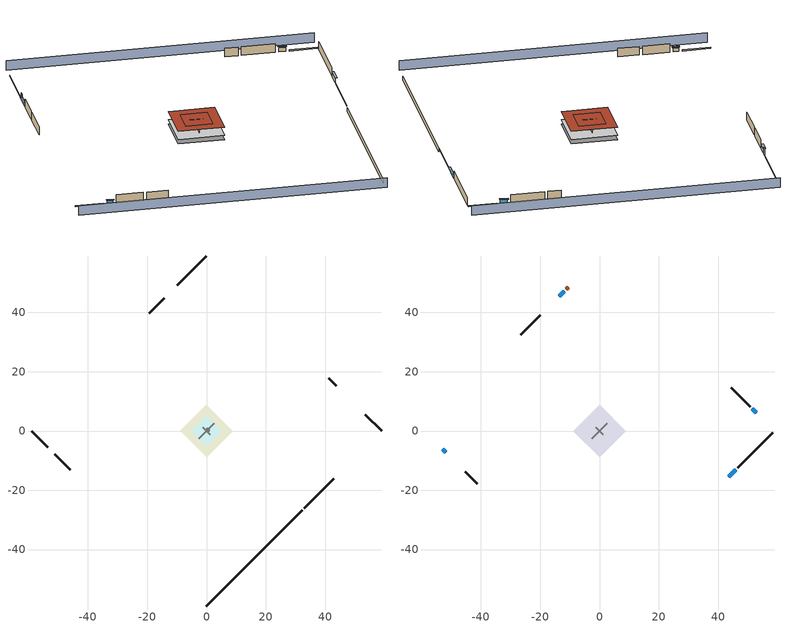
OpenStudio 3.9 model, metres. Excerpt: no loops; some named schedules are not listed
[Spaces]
garage 1
 floor foundation (Slab1 construction): -5.17,0 0,5.17 5.17,0 0,-5.17 z0
 wall outside (Wall1 construction): -51.2,-7.86 -46.02,-13.03 z0.3:2.74
 wall outside (Wall2 construction): -14.19,44.87 -19.36,39.7 z0.3:2.74
 wall outside (Wall9 construction): 43.77,15.29 41.18,17.88 z0.3:2.74
 wall to conditioned space 1 (Wall5 construction Reversed): -2.59,-2.59 2.59,2.59 z0.3:2.74
 wall to conditioned space 1 (Wall6 construction Reversed): 1.29,-1.29 -1.29,1.29 z0.3:2.74
 roof outside (Roof1 construction): 0,5.17 -5.17,0 0,-5.17 5.17,0 z2.74
crawlspace - vented 1
 floor foundation (Slab2 construction): -8.88,0 0,8.88 8.88,0 0,-8.88 z-0.91
 wall outside (RimJoist1 construction): 32.99,-26.07 42.92,-16.14 z0.3:0.61
 wall outside (RimJoist2 construction): -59.06,0 -53.54,-5.52 z0.3:0.61
 wall outside (RimJoist3 construction): 0,59.06 -9.94,49.12 z0.3:0.61
 wall outside (RimJoist4 construction): 59.06,0 53.54,5.52 z0.3:0.61
 wall foundation (FoundationWall1 construction): 0,-59.06 32.33,-26.73 z-0.91:0.3
central ac and furnace airloop ret air space
 floor adiabatic (AdiabaticConst): 0,0 0,1 1,1 1,0 z0
 wall adiabatic (AdiabaticConst): 0,1 0,0 1,0 1,1 0,1 z0:1
 ceiling adiabatic (AdiabaticConst): 1,0 1,1 0,1 0,0 z1
conditioned space 1
 floor to crawlspace - vented 1 (Floor1 construction): -8.88,0 0,8.88 8.88,0 0,-8.88 z0.3
 wall outside (Wall3 construction): 46.67,-12.38 58.4,-0.66 z0.3:2.74
 wall outside (Wall4 construction): -45.37,-13.69 -41.21,-17.85 z0.3:2.74
 wall outside (Wall7 construction): -20.02,39.04 -26.5,32.56 z0.3:2.74
 wall outside (Wall8 construction): 50.94,8.12 44.43,14.63 z0.3:2.74
 wall outside (AdiabaticWallConstruction): 43.58,-15.48 46.02,-13.04 z0.3:1.46; -52.88,-6.17 -51.85,-7.21 z0.3:1.28; -11.9,47.16 -13.53,45.53 z0.3:1.34; 52.88,6.17 51.6,7.46 z0.3:1.52
 wall outside (AdiabaticWallConstruction 1): -10.59,48.47 -11.24,47.82 z0.3:2.34
 window (WindowConstruction): 43.58,-15.48 46.02,-13.04 z0.3:1.46
 window (WindowConstruction 1): -52.88,-6.17 -51.85,-7.2 z0.3:1.28
 window (WindowConstruction 2): -11.9,47.16 -13.53,45.53 z0.3:1.34
 window (WindowConstruction 3): 52.88,6.17 51.6,7.46 z0.3:1.52
 door (Door): -10.59,48.47 -11.24,47.82 z0.3:2.34
 roof outside (Roof2 construction): 0,8.88 -8.88,0 0,-8.88 8.88,0 z2.74
shading: 62.29,3.23 3.23,62.29 / -62.29,-3.23 -3.23,-62.29 z0:2.74; 46.23,-12.83 43.36,-15.7 43.79,-16.13 46.66,-13.26 z1.77; -51.64,-7.42 -53.1,-5.96 -53.53,-6.39 -52.07,-7.85 z1.58; -13.75,45.31 -11.68,47.38 -12.11,47.81 -14.18,45.74 z1.65; 51.38,7.68 53.1,5.96 53.53,6.39 51.81,8.11 z1.83
[Site]
Portland Intl Arpt_OR: Latitude {deg}=45.59; Longitude {deg}=-122.6; Time Zone {hr}=-8; Elevation {m}=33; Terrain=Suburbs; Keep Site Location Information=Yes
[Site:GroundTemperature:Shallow]
10.2558, 8.96328, 8.85977, 9.47314, 11.9355, 14.3863, 16.5111, 17.8571, 17.9714, 16.8767, 14.8061, 12.4304
[Site:WaterMainsTemperature]
Calculation Method=Schedule; Temperature Schedule=mains temperature schedule
[Building]
Building 1
[Material] Roughness=Rough
Name | Thickness {m} | Conductivity {W/m-K} | Density {kg/m3} | Specific Heat {J/kg-K} | Thermal Absorptance | Solar Absorptance | Visible Absorptance
asphalt or fiberglass shingles | 0.00635 | 0.162714 | 1121.4 | 1465.45 | 0.9 | 0.85 | 0.85
roof rigid ins | 0.00254769 | 0.029427 | 32.04 | 1214.23 | 0.9 | 0.7 | 0.7
osb sheathing 0.5 in. | 0.0127 | 0.115458 | 512.64 | 1214.23 | 0.9 | 0.6 | 0.6
roof rigid ins 1 | 0.103632 | 0.029427 | 32.04 | 1214.23 | 0.9 | 0.7 | 0.7
osb sheathing 0.75 in. | 0.01905 | 0.115458 | 512.64 | 1214.23 | 0.9 | 0.7 | 0.7
roof stud and cavity | 0.2032 | 0.0828465 | 78.34581 | 1123.46 | 0.9 | 0.7 | 0.7
gypsum board | 0.0127 | 0.160291 | 801 | 837.4 | 0.9 | 0.6 | 0.6
wood siding | 0.0254 | 0.102417 | 544.68 | 1172.36 | 0.9 | 0.85 | 0.85
osb sheathing 0.5 in. 1 | 0.0127 | 0.115458 | 512.64 | 1214.23 | 0.9 | 0.7 | 0.7
wall stud and cavity | 0.1397 | 0.727959 | 139.0536 | 1170.24 | 0.9 | 0.6 | 0.6
wall stud and cavity 1 | 0.1397 | 0.0951301 | 139.0536 | 1170.24 | 0.9 | 0.7 | 0.7
osb sheathing 0.5 in. 2; osb sheathing 0.5 in. 3 | 0.0127 | 0.115458 | 512.64 | 1214.23
wall stud and cavity 2 | 0.1397 | 0.0856282 | 139.0536 | 1170.24 | 0.9 | 0.7 | 0.7
rim joist stud and cavity | 0.0508 | 0.178688 | 50.32683 | 1063.81 | 0.9 | 0.6 | 0.6
floor stud and cavity | 0.1397 | 0.0972396 | 92.3553 | 1139.71 | 0.9 | 0.7 | 0.7
floor rigid ins | 0.051816 | 0.029427 | 32.04 | 1214.23 | 0.9 | 0.7 | 0.7
floor covering | 0.0127 | 0.0433444 | 54.468 | 1339.84 | 0.9 | 0.6 | 0.6
concrete 4.0 in. | 0.1016 | 1.803125 | 2242.8 | 837.4 | 0.9 | 0.7 | 0.7
concrete 8.0 in. | 0.2032 | 1.803125 | 2242.8 | 837.4 | 0.9 | 0.7 | 0.7
soil 0.5 in. | 0.0127 | 1.9041 | 1842.3 | 418.7 | 0.9 | 0.7 | 0.7
wood siding 1; wood siding 2 | 0.0254 | 0.102417 | 544.68 | 1172.36
wall rigid ins | 0.512978 | 0.029427 | 32.04 | 1214.23 | 0.9 | 0.7 | 0.7
wall stud and cavity 3 | 0.0889 | 0.380278 | 52.3479 | 1209.89 | 0.9 | 0.7 | 0.7
door material | 0.04445 | 0.0612267 | 512.64 | 1214.23 | 0.9 | 0.7 | 0.7
wall stud and cavity 4 | 0.0889 | 0.391764 | 83.0341 | 1211.67 | 0.9 | 0.7 | 0.7
furniture material conditioned space 1; furniture material garage 1 | 0.1524 | 0.115458 | 640.8 | 1214.23 | 0.9 | 0.6 | 0.6
[Construction]
Roof1 construction: asphalt or fiberglass shingles, roof rigid ins, osb sheathing 0.5 in.
Roof2 construction: asphalt or fiberglass shingles, roof rigid ins 1, osb sheathing 0.75 in., roof stud and cavity, gypsum board
Wall1 construction; Wall2 construction: wood siding, osb sheathing 0.5 in. 1, wall stud and cavity
Wall3 construction; Wall4 construction: wood siding, osb sheathing 0.5 in. 1, wall stud and cavity 1, gypsum board
Wall5 construction Reversed: gypsum board, wall stud and cavity 2, osb sheathing 0.5 in. 2
Wall6 construction Reversed: gypsum board, wall stud and cavity 2, osb sheathing 0.5 in. 3
Wall7 construction; Wall8 construction: wood siding, osb sheathing 0.5 in. 3, wall stud and cavity 1, gypsum board
Wall9 construction: wood siding, osb sheathing 0.5 in. 3, wall stud and cavity
RimJoist1 construction; RimJoist2 construction; RimJoist3 construction; RimJoist4 construction: wood siding, rim joist stud and cavity
Floor1 construction: floor stud and cavity, floor rigid ins, osb sheathing 0.75 in., floor covering
Slab1 construction: concrete 4.0 in.
FoundationWall1 construction: concrete 8.0 in.
Slab2 construction: soil 0.5 in.
WindowConstruction; WindowConstruction 1; WindowConstruction 2; WindowConstruction 3: WindowMaterial
AdiabaticWallConstruction: wood siding 1, wall rigid ins, wall stud and cavity 3, gypsum board
Door: door material
AdiabaticWallConstruction 1: wood siding 2, wall rigid ins, wall stud and cavity 3, gypsum board
PartitionWallConstruction: gypsum board, wall stud and cavity 4, gypsum board
furniture construction conditioned space 1: furniture material conditioned space 1
furniture construction garage 1: furniture material garage 1
AdiabaticConst: Adiabatic
[WindowMaterial:SimpleGlazingSystem]
WindowMaterial: U-Factor {W/m2-K}=4.31528; Solar Heat Gain Coefficient=0.67
[Material:NoMass]
Adiabatic: Roughness=Rough; Thermal Resistance {m2-K/W}=176.1
[ThermalZone] Multiplier=1; Use Ideal Air Loads=No
Name | Volume {m3} | Thermostat
conditioned space | 384.656 | conditioned space temperature setpoint
garage | 130.484
crawlspace - vented | 192.328
central ac and furnace airloop ret air zone | 1
[Sizing:Zone] Zone Cooling Design Supply Air Temperature Input Method=SupplyAirTemperature; Zone Cooling Design Supply Air Temperature {C}=14; Zone Cooling Design Supply Air Temperature Difference {deltaC}=11.11; Zone Heating Design Supply Air Temperature Input Method=SupplyAirTemperature; Zone Heating Design Supply Air Temperature {C}=40; Zone Heating Design Supply Air Temperature Difference {deltaC}=11.11; Zone Cooling Design Supply Air Humidity Ratio {kg-H2O/kg-air}=0.0085; Zone Heating Design Supply Air Humidity Ratio {kg-H2O/kg-air}=0.008; Cooling Design Air Flow Method=DesignDay; Heating Design Air Flow Method=DesignDay; Account for Dedicated Outdoor Air System=No; Dedicated Outdoor Air System Control Strategy=NeutralSupplyAir; Dedicated Outdoor Air Low Setpoint Temperature for Design {C}=autosize; Dedicated Outdoor Air High Setpoint Temperature for Design {C}=autosize; Zone Load Sizing Method=Sensible Load Only No Latent Load; Zone Latent Cooling Design Supply Air Humidity Ratio Input Method=HumidityRatioDifference; Zone Cooling Design Supply Air Humidity Ratio Difference {kgWater/kgDryAir}=0.005; Zone Latent Heating Design Supply Air Humidity Ratio Input Method=HumidityRatioDifference; Zone Humidification Design Supply Air Humidity Ratio Difference {kgWater/kgDryAir}=0.005; Sizing Option=Coincident
garage; crawlspace - vented; central ac and furnace airloop ret air zone
[Space]
Name | Thermal Zone | Volume {m3}
conditioned space 1 | conditioned space | 384.656
garage 1 | garage | 130.484
crawlspace - vented 1 | crawlspace - vented | 192.328
central ac and furnace airloop ret air space | central ac and furnace airloop ret air zone
[ThermostatSetpoint:DualSetpoint]
conditioned space temperature setpoint: Heating Setpoint Temperature Schedule=heating setpoint; Cooling Setpoint Temperature Schedule=cooling setpoint; Temperature Difference Between Cutout And Setpoint {deltaC}=0
[Foundation:Kiva] Wall Depth Below Slab {m}=0.2032
Name | Initial Indoor Air Temperature {C} | Wall Height Above Grade {m}
Foundation Kiva 1 | 13.4258 | 0.1016
Foundation Kiva 2 | 8.61103 | 0.3048
[Foundation:Kiva:Settings]
Soil Conductivity {W/m-K}=1.9041; Soil Density {kg/m3}=1842.3; Soil Specific Heat {J/kg-K}=418.7; Ground Solar Absorptivity=0.9; Ground Thermal Absorptivity=0.9; Ground Surface Roughness {m}=0.03; Far-Field Width {m}=40; Deep-Ground Boundary Condition=ZeroFlux; Deep-Ground Depth {m}=40; Minimum Cell Dimension {m}=0.2; Maximum Cell Growth Coefficient=3; Simulation Timestep=Timestep
[SurfaceProperty:ExposedFoundationPerimeter] Exposed Perimeter Calculation Method=TotalExposedPerimeter
Name | Total Exposed Perimeter {m}
Slab1 | 18.288
Slab2 | 45.72
[SurfaceProperty:IncidentSolarMultiplier] Incident Solar Multiplier=1; Incident Solar Multiplier Schedule=trans schedule winter=0.85 summer=0.7
Window1; Window2; Window3; Window4
[InternalMass:Definition] Design Level Calculation Method=SurfaceArea
Name | Construction | Surface Area {m2}
partition wall mass | PartitionWallConstruction | 157.749
furniture mass conditioned space 1 | furniture construction conditioned space 1 | 63.09974
furniture mass garage 1 | furniture construction garage 1 | 5.35122
[InternalMass] Multiplier=1
Name | Internal Mass Definition | Space or SpaceType
partition wall mass | partition wall mass | conditioned space 1
furniture mass conditioned space 1 | furniture mass conditioned space 1 | conditioned space 1
furniture mass garage 1 | furniture mass garage 1 | garage 1
[Fan:SystemModel]
central ac and furnace supply fan: Availability Schedule=Always On Discrete; Design Maximum Air Flow Rate {m3/s}=0.353961; Speed Control Method=Discrete; Electric Power Minimum Flow Rate Fraction=0.2; Design Pressure Rise {Pa}=500; Motor Efficiency=1; Motor In Air Stream Fraction=1; Design Electric Power Consumption {W}=autosize; Design Power Sizing Method=PowerPerFlow; Electric Power Per Unit Flow Rate {W/(m3/s)}=1059.44; Electric Power Per Unit Flow Rate Per Unit Pressure {W-s/m3-Pa}=1.66667; Fan Total Efficiency=0.7; Motor Loss Radiative Fraction=0; Speed Flow Fraction 1=0.976; Speed Electric Power Fraction 1=0.92971; Speed Flow Fraction 2=1; Speed Electric Power Fraction 2=1
[EnergyManagementSystem:Sensor]
Name | Output Variable or Output Meter Index Key | Output Variable or Output Meter
central_ac_and_furnace_supply_fan_s; central_ac_and_furnace_supply_fan_s_1 | central ac and furnace supply fan | Fan Electricity Energy
water_heater_amb_temp | garage | Zone Mean Air Temperature
water_heater_amb_rh | garage | Zone Air Relative Humidity
water_heater_T_set | water heater setpoint | Schedule Value
out_pb_s |  | Site Outdoor Air Barometric Pressure
out_wt_s |  | Site Outdoor Air Humidity Ratio
site_vw_s |  | Site Wind Speed
cool_season | cooling season schedule | Schedule Value
central_ac_and_furnace_airloop_Fan_RTF_s | central ac and furnace supply fan | Fan Runtime Fraction Speed 1
central_ac_and_furnace_airloop_Fan_RTF_s_1 | central ac and furnace supply fan | Fan Runtime Fraction Speed 2
central_ac_and_furnace_airloop_AH_MFR_s | Node 6 | System Node Mass Flow Rate
central_ac_and_furnace_airloop_AH_VFR_s | Node 6 | System Node Current Density Volume Flow Rate
central_ac_and_furnace_airloop_AH_Tout_s | Node 6 | System Node Temperature
central_ac_and_furnace_airloop_AH_Wout_s | Node 6 | System Node Humidity Ratio
central_ac_and_furnace_airloop_RA_T_s | Node 9 | System Node Temperature
central_ac_and_furnace_airloop_Ra_W_s | Node 9 | System Node Humidity Ratio
central_ac_and_furnace_airloop_0_DZ_T_s | crawlspace - vented | Zone Air Temperature
central_ac_and_furnace_airloop_0_DZ_W_s | crawlspace - vented | Zone Mean Air Humidity Ratio
natural_vent_s | natural vent schedule | Schedule Value
htg_sp_s | heating setpoint | Schedule Value
clg_sp_s | cooling setpoint | Schedule Value
mech_vent_range_fan_0_sch_s | mech vent range fan 0 schedule | Schedule Value
mech_vent_bath_fan_0_sch_s | mech vent bath fan 0 schedule | Schedule Value
clothes_dryer_exhaust_0_sch_s | clothes_dryer | Schedule Value
htg_load_cond |  | Heating:EnergyTransfer:Zone:CONDITIONED SPACE
clg_load_cond |  | Cooling:EnergyTransfer:Zone:CONDITIONED SPACE
htg_load_duct |  | Heating:EnergyTransfer:Zone:CENTRAL AC AND FURNACE AIRLOOP RET AIR ZONE
clg_load_duct |  | Cooling:EnergyTransfer:Zone:CENTRAL AC AND FURNACE AIRLOOP RET AIR ZONE
s_conv | Floor1 | Surface Inside Face Convection Heat Gain Energy
s_ig | Floor1 | Surface Inside Face Internal Gains Radiation Heat Gain Energy
s_sol | Floor1 | Surface Inside Face Solar Radiation Heat Gain Energy
s_lgt | Floor1 | Surface Inside Face Lights Radiation Heat Gain Energy
s_surf | Floor1 | Surface Inside Face Net Surface Thermal Radiation Heat Gain Energy
s_conv_1 | Roof2 | Surface Inside Face Convection Heat Gain Energy
s_ig_1 | Roof2 | Surface Inside Face Internal Gains Radiation Heat Gain Energy
s_sol_1 | Roof2 | Surface Inside Face Solar Radiation Heat Gain Energy
s_lgt_1 | Roof2 | Surface Inside Face Lights Radiation Heat Gain Energy
s_surf_1 | Roof2 | Surface Inside Face Net Surface Thermal Radiation Heat Gain Energy
ss_sol | Door1 | Surface Inside Face Solar Radiation Heat Gain Energy
ss_lgt | Door1 | Surface Inside Face Lights Radiation Heat Gain Energy
ss_conv | Door1 | Surface Inside Face Convection Heat Gain Energy
ss_ig | Door1 | Surface Inside Face Internal Gains Radiation Heat Gain Energy
ss_surf | Door1 | Surface Inside Face Net Surface Thermal Radiation Heat Gain Energy
ss_conv_1 | Window1 | Surface Inside Face Convection Heat Gain Energy
ss_ig_1 | Window1 | Surface Inside Face Internal Gains Radiation Heat Gain Energy
ss_surf_1 | Window1 | Surface Inside Face Net Surface Thermal Radiation Heat Gain Energy
ss_trans_in | Window1 | Surface Window Transmitted Solar Radiation Rate
ss_back_out | Window1 | Surface Window Shortwave from Zone Back Out Window Heat Transfer Rate
ss_trans_out | Window1 | Surface Inside Face Initial Transmitted Diffuse Transmitted Out Window Solar Radiation Rate
ss_conv_2 | Window2 | Surface Inside Face Convection Heat Gain Energy
ss_ig_2 | Window2 | Surface Inside Face Internal Gains Radiation Heat Gain Energy
ss_surf_2 | Window2 | Surface Inside Face Net Surface Thermal Radiation Heat Gain Energy
ss_trans_in_1 | Window2 | Surface Window Transmitted Solar Radiation Rate
ss_back_out_1 | Window2 | Surface Window Shortwave from Zone Back Out Window Heat Transfer Rate
ss_trans_out_1 | Window2 | Surface Inside Face Initial Transmitted Diffuse Transmitted Out Window Solar Radiation Rate
ss_conv_3 | Window3 | Surface Inside Face Convection Heat Gain Energy
ss_ig_3 | Window3 | Surface Inside Face Internal Gains Radiation Heat Gain Energy
ss_surf_3 | Window3 | Surface Inside Face Net Surface Thermal Radiation Heat Gain Energy
ss_trans_in_2 | Window3 | Surface Window Transmitted Solar Radiation Rate
ss_back_out_2 | Window3 | Surface Window Shortwave from Zone Back Out Window Heat Transfer Rate
ss_trans_out_2 | Window3 | Surface Inside Face Initial Transmitted Diffuse Transmitted Out Window Solar Radiation Rate
ss_conv_4 | Window4 | Surface Inside Face Convection Heat Gain Energy
ss_ig_4 | Window4 | Surface Inside Face Internal Gains Radiation Heat Gain Energy
ss_surf_4 | Window4 | Surface Inside Face Net Surface Thermal Radiation Heat Gain Energy
ss_trans_in_3 | Window4 | Surface Window Transmitted Solar Radiation Rate
ss_back_out_3 | Window4 | Surface Window Shortwave from Zone Back Out Window Heat Transfer Rate
ss_trans_out_3 | Window4 | Surface Inside Face Initial Transmitted Diffuse Transmitted Out Window Solar Radiation Rate
s_conv_2 | Wall3 | Surface Inside Face Convection Heat Gain Energy
s_ig_2 | Wall3 | Surface Inside Face Internal Gains Radiation Heat Gain Energy
s_sol_2 | Wall3 | Surface Inside Face Solar Radiation Heat Gain Energy
s_lgt_2 | Wall3 | Surface Inside Face Lights Radiation Heat Gain Energy
s_surf_2 | Wall3 | Surface Inside Face Net Surface Thermal Radiation Heat Gain Energy
s_conv_3 | Wall4 | Surface Inside Face Convection Heat Gain Energy
s_ig_3 | Wall4 | Surface Inside Face Internal Gains Radiation Heat Gain Energy
s_sol_3 | Wall4 | Surface Inside Face Solar Radiation Heat Gain Energy
s_lgt_3 | Wall4 | Surface Inside Face Lights Radiation Heat Gain Energy
s_surf_3 | Wall4 | Surface Inside Face Net Surface Thermal Radiation Heat Gain Energy
s_conv_4 | Wall5 | Surface Inside Face Convection Heat Gain Energy
s_ig_4 | Wall5 | Surface Inside Face Internal Gains Radiation Heat Gain Energy
s_sol_4 | Wall5 | Surface Inside Face Solar Radiation Heat Gain Energy
[ElectricEquipment:Definition] Design Level Calculation Method=EquipmentLevel
Name | Design Level {W} | Fraction Latent | Fraction Radiant | Fraction Lost
ceiling fan | 18.8366 | 0 | 0.558 | 0
clothes washer | 199.41 | 0.03 | 0.162 | 0.7
clothes dryer | 4486.35 | 0.015 | 0.081 | 0.85
dishwasher | 281.049 | 0.3 | 0.18 | 0.4
fridge | 49.4292 | 0 | 0.6 | 0
cooking range | 1382.78 | 0.08 | 0.432 | 0.2
misc tv | 437.656 | 0 | 0.6 | 0
misc plug loads | 359.417 | 0.021 | 0.558 | 0.049
misc well pump | 99.2725 | 0 | 0 | 1
whole house fan; mech vent house fan | 0 | 0 | 0 | 1
mech vent house fan cfis | 0 | 0 | 0 | 0
mech vent range fan 0; mech vent bath fan 0 | 30 | 0 | 0 | 1
[ElectricEquipment] Space or SpaceType=conditioned space 1
Name | Electric Equipment Definition | Schedule
ceiling fan | ceiling fan | ceiling_fan
clothes washer | clothes washer | clothes_washer
clothes dryer | clothes dryer | clothes_dryer
dishwasher | dishwasher | dishwasher
fridge | fridge | fridge schedule
cooking range | cooking range | cooking_range
misc tv | misc tv | plug_loads_tv
misc plug loads | misc plug loads | plug_loads_other
misc well pump | misc well pump | misc well pump schedule
whole house fan | whole house fan | Always On Discrete
mech vent house fan | mech vent house fan | mech vent house fan schedule
mech vent house fan cfis | mech vent house fan cfis | mech vent house fan cfis schedule
mech vent range fan 0 | mech vent range fan 0 | mech vent range fan 0 schedule
mech vent bath fan 0 | mech vent bath fan 0 | mech vent bath fan 0 schedule
[OtherEquipment:Definition] Design Level Calculation Method=EquipmentLevel
Name | Design Level {W} | Fraction Latent | Fraction Radiant | Fraction Lost
water heater sens; central ac and furnace airloop_0 SupSensLkToCond; central ac and furnace airloop_0 SupCondToLv; central ac and furnace airloop_0 RetCondToRP; central ac and furnace airloop_0 RetSensLkToRP; central ac and furnace airloop_0 SupCondToDZ; central ac and furnace airloop_0 RetCondToDZ; central ac and furnace airloop_0 SupSensLkToDZ; mech vent house fan sensible load | 0 | 0 | 0 | 0
water heater lat; central ac and furnace airloop_0 SupLatLkToCond; central ac and furnace airloop_0 RetLatLkToRP; central ac and furnace airloop_0 SupLatLkToDZ; mech vent house fan latent load | 0 | 1 | 0 | 0
water heater energy adjustment1 | 0.01 | 0 | 0 | 1
clothes dryer 2 | 0 | 0.015 | 0.081 | 0.85
cooking range 2 | 0 | 0.08 | 0.432 | 0.2
general water use sensible | -61.6891 | 0 | 0.6 | 0
general water use latent | 62.594 | 1 | 0 | 0
[OtherEquipment]
Name | Other Equipment Definition | Space or SpaceType | Schedule | Fuel Type
water heater sens | water heater sens | garage 1 | Always On Discrete
water heater lat | water heater lat | garage 1 | Always On Discrete
water heater energy adjustment1 | water heater energy adjustment1 | garage 1 | Always On Discrete | Electricity
clothes dryer 1 | clothes dryer 2 | conditioned space 1 | clothes_dryer | Electricity
cooking range 1 | cooking range 2 | conditioned space 1 | cooking_range | Electricity
general water use sensible | general water use sensible | conditioned space 1 | general water use schedule
general water use latent | general water use latent | conditioned space 1 | general water use schedule
central ac and furnace airloop_0 SupSensLkToCond | central ac and furnace airloop_0 SupSensLkToCond | conditioned space 1 | Always On Discrete
central ac and furnace airloop_0 SupLatLkToCond | central ac and furnace airloop_0 SupLatLkToCond | conditioned space 1 | Always On Discrete
central ac and furnace airloop_0 SupCondToLv | central ac and furnace airloop_0 SupCondToLv | conditioned space 1 | Always On Discrete
central ac and furnace airloop_0 RetCondToRP | central ac and furnace airloop_0 RetCondToRP | central ac and furnace airloop ret air space | Always On Discrete
central ac and furnace airloop_0 RetSensLkToRP | central ac and furnace airloop_0 RetSensLkToRP | central ac and furnace airloop ret air space | Always On Discrete
central ac and furnace airloop_0 RetLatLkToRP | central ac and furnace airloop_0 RetLatLkToRP | central ac and furnace airloop ret air space | Always On Discrete
central ac and furnace airloop_0 SupCondToDZ | central ac and furnace airloop_0 SupCondToDZ | crawlspace - vented 1 | Always On Discrete
central ac and furnace airloop_0 RetCondToDZ | central ac and furnace airloop_0 RetCondToDZ | crawlspace - vented 1 | Always On Discrete
central ac and furnace airloop_0 SupSensLkToDZ | central ac and furnace airloop_0 SupSensLkToDZ | crawlspace - vented 1 | Always On Discrete
central ac and furnace airloop_0 SupLatLkToDZ | central ac and furnace airloop_0 SupLatLkToDZ | crawlspace - vented 1 | Always On Discrete
mech vent house fan sensible load | mech vent house fan sensible load | conditioned space 1 | Always On Discrete
mech vent house fan latent load | mech vent house fan latent load | conditioned space 1 | Always On Discrete
[WaterUse:Equipment:Definition]
Name | Peak Flow Rate {m3/s}
clothes washer | 8.2613e-06
dishwasher | 4.16173e-06
[Lights:Definition] Design Level Calculation Method=LightingLevel; Fraction Radiant=0.6; Fraction Visible=0.2; Return Air Fraction=0
Name | Lighting Level {W}
interior lighting | 287.514
garage lighting | 11.5479
[Lights] Fraction Replaceable=1
Name | Lights Definition | Space or SpaceType | Schedule
interior lighting | interior lighting | conditioned space 1 | lighting_interior
garage lighting | garage lighting | garage 1 | lighting_garage
[Exterior:Lights:Definition]
exterior lighting: Design Level {W}=10.6381
[Exterior:Lights]
exterior lighting: Exterior Lights Definition=exterior lighting; Schedule=exterior lighting schedule
[People:Definition]
occupants: Number of People Calculation Method=People; Number of People {people}=3; Fraction Radiant=0.314171; Sensible Heat Fraction=0.56303; Carbon Dioxide Generation Rate {m3/s-W}=0; Enable ASHRAE 55 Comfort Warnings=No; Mean Radiant Temperature Calculation Type=EnclosureAveraged
[People]
occupants: People Definition=occupants; Space or SpaceType=conditioned space 1; Number of People Schedule=occupants; Activity Level Schedule=occupants activity schedule; Multiplier=1
[ZoneMixing] Schedule=Always On Continuous; Design Flow Rate Calculation Method=Flow/Zone; Design Flow Rate {m3/s}=0
Name | Zone or Space | Source Zone or Space
central ac and furnace airloop_0 ZoneMixDZToCond mix | conditioned space | crawlspace - vented
central ac and furnace airloop_0 ZoneMixCondToDZ mix | crawlspace - vented | conditioned space
[SpaceInfiltration:DesignFlowRate] Schedule=Always On Discrete
Name | Space or SpaceType | Design Flow Rate Calculation Method | Design Flow Rate {m3/s} | Air Changes per Hour {1/hr} | Constant Term Coefficient | Temperature Term Coefficient | Velocity Term Coefficient | Velocity Squared Term Coefficient
natural vent flow; whole house fan flow; infil flow | conditioned space 1 | Flow/Space | 0
infil crawlspace - vented 1 | crawlspace - vented 1 | AirChanges/Hour |  | 2.6013 | 1 | 0 | 0 | 0
crawlspace_vented 1 duct leakage imbalance infil flow | crawlspace - vented 1 | Flow/Space | 0
[SpaceInfiltration:EffectiveLeakageArea]
infil garage 1: Space or SpaceType=garage 1; Schedule=Always On Discrete; Effective Air Leakage Area {cm2}=271.837; Stack Coefficient=0.000129147; Wind Coefficient=4.64657e-05
